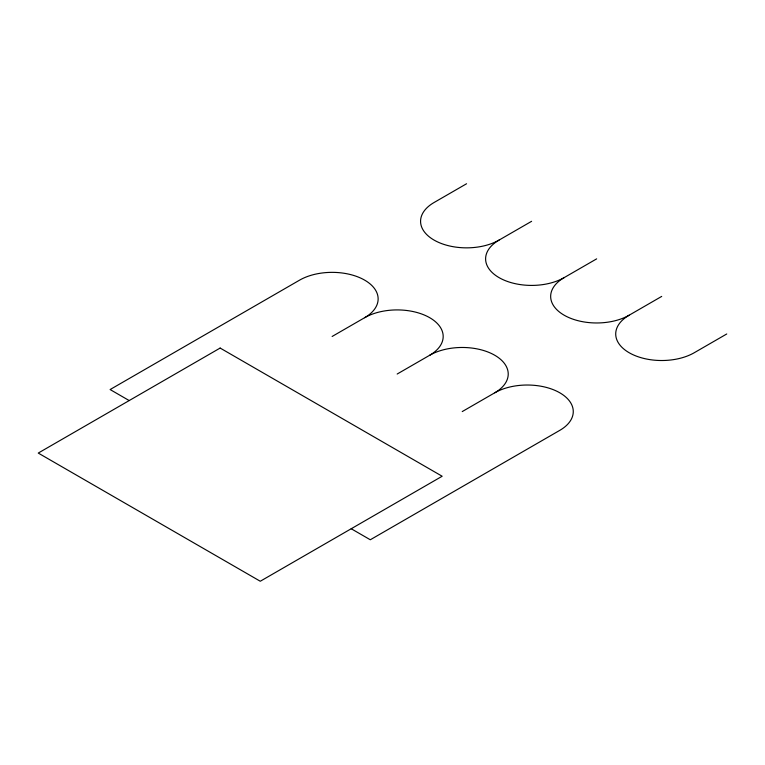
<?xml version="1.0" encoding="UTF-8"?>
<svg xmlns="http://www.w3.org/2000/svg" width="765" height="765" viewBox="0 0 765 765"><rect width="100%" height="100%" fill="white"/><g stroke="black" fill="none" stroke-linecap="round" stroke-linejoin="round"><path stroke-width="1.15" d="M466.564 183.753L434.042 202.524A45.996 26.555 0 0 0 434.042 240.076A45.996 26.555 0 0 0 499.086 240.076L531.608 221.305M332.134 336.466L364.656 317.695A45.996 26.555 0 0 1 429.71 317.695A45.996 26.555 0 0 1 429.71 355.247L397.178 374.028M499.086 240.076A45.996 26.555 0 0 0 499.086 277.638A45.996 26.555 0 0 0 564.13 277.638L596.662 258.857M462.232 411.58L494.754 392.799A45.996 26.555 0 0 1 559.798 392.799A45.996 26.555 0 0 1 559.798 430.351L370.298 539.765L351.221 528.749M564.13 277.638A45.996 26.555 0 0 0 564.13 315.19A45.996 26.555 0 0 0 629.184 315.19L661.706 296.409M726.75 333.97L694.228 352.742A45.996 26.555 0 0 1 629.184 352.742A45.996 26.555 0 0 1 629.184 315.19M129.189 400.564L110.112 389.548L299.612 280.133A45.996 26.555 0 0 1 364.656 280.133A45.996 26.555 0 0 1 364.656 317.695M429.71 355.247A45.996 26.555 0 0 1 494.754 355.247A45.996 26.555 0 0 1 494.754 392.799M220.138 348.056L38.25 453.071L260.272 581.247L442.16 476.241L220.138 348.056"/></g></svg>
